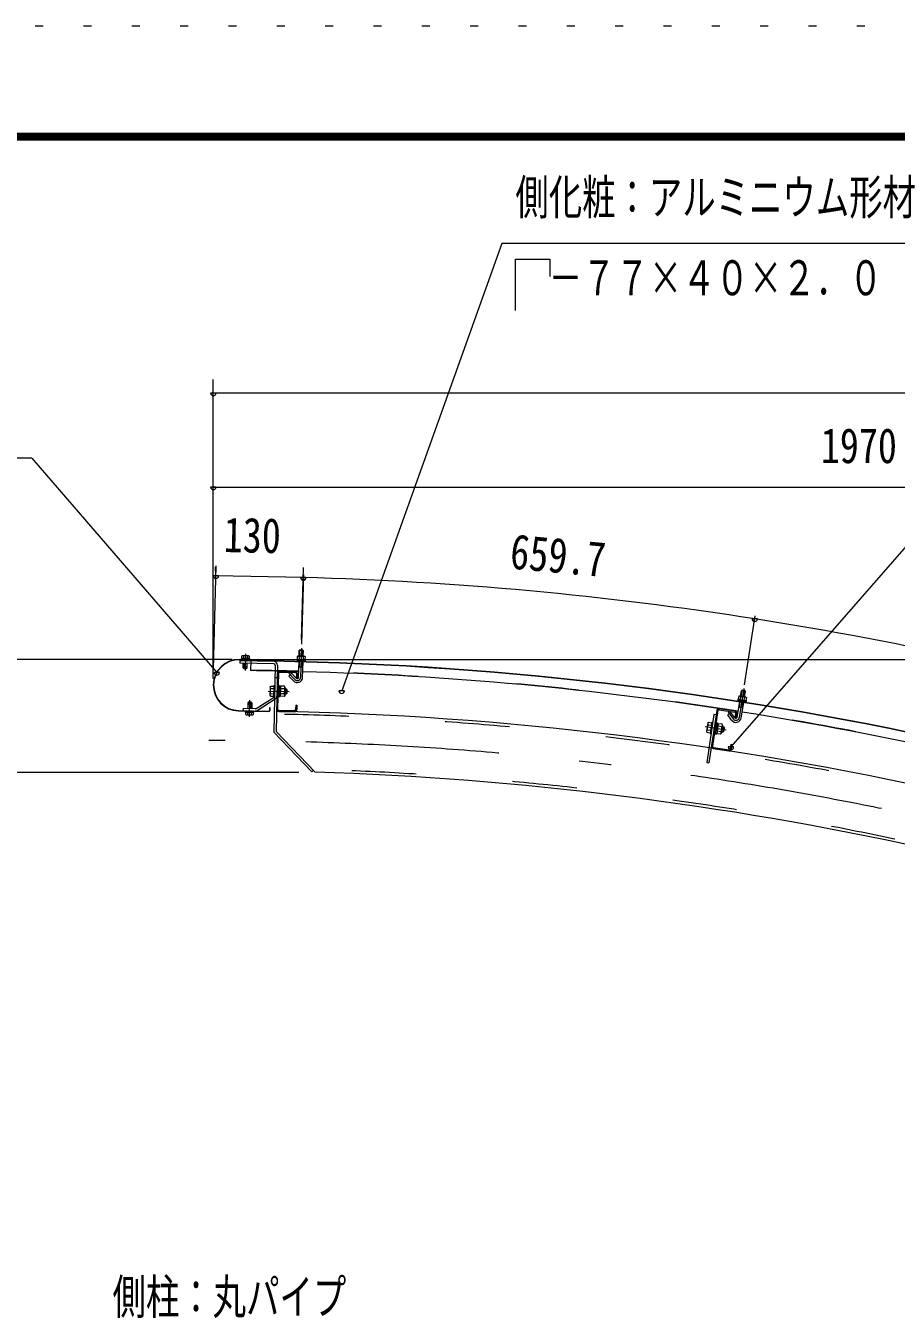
# Model space of a CAD drawing. Units: millimetres, scale not verified, with parts at other scales. Extents: x -27012 to 27023, y -10500 to 10500.
# Drawn here: x 16189 to 19430, y 5687 to 10500 of the extents above; entities that cross this region are included whole.
import ezdxf
from ezdxf.enums import TextEntityAlignment as Align

# ---------------------------------------------------------------- set-up
doc = ezdxf.new("R2010")
doc.units = ezdxf.units.MM
doc.header["$LTSCALE"] = 60
for name, pattern in [('USER2', [10, 4, -6]), ('USER3', [24, 12, -5, 2, -5]), ('USER4', [3, 0.5, -2.5])]:
    doc.linetypes.add(name, pattern=pattern)
for name, color, linetype, lineweight in [('0-6_2-02BOLD', 7, 'Continuous', 18), ('0-7_2-12HIDDEN', 3, 'USER2', 18), ('0-8_2-22CENTER', 3, 'USER3', 18), ('0-9_2-42THIN', 4, 'Continuous', 18), ('0-A_2-52DIM', 3, 'Continuous', 18), ('0-C_F-F', 5, 'Continuous', 18), ('0-D_F-E_J_ADD', 5, 'USER4', 18)]:
    doc.layers.add(name, color=color, linetype=linetype, lineweight=lineweight)
doc.styles.add('ＭＳ ゴシック', font='')
doc.styles.get('ＭＳ ゴシック').set_extended_font_data('MS Gothic')

msp = doc.modelspace()

# ---------------------------------------------------------------- linework, layer by layer
at = {"layer": '0-6_2-02BOLD'}
for p, q in [((16984.51, 8138.85), (17101.24, 8136.51)), ((17101.26, 8137.76), (16984.54, 8140.1)), ((16986.18, 8134.81), (16986.02, 8126.82)), ((17113.16, 8132.27), (16986.18, 8134.81)), ((16992.1, 8152.69), (16991.93, 8143.95)), ((16994.32, 8153.91), (16992.1, 8152.69)), ((17018.81, 8153.42), (16994.32, 8153.91)), ((16998.68, 8134.57), (16998.76, 8138.56)), ((16999.32, 8152.54), (16999.14, 8143.81)), ((17013.75, 8152.26), (17013.58, 8143.52)), ((17013.67, 8134.26), (17013.76, 8138.26)), ((17021.98, 8143.35), (17021.91, 8139.35)), ((17026.22, 8136.12), (17025.76, 8098.63)), ((17101.26, 8137.76), (17101.24, 8136.51)), ((17198.27, 8140.63), (17198.17, 8136.88)), ((17198.17, 8136.88), (17229.41, 8136.04)), ((17199.36, 8136.85), (17199.25, 8132.85)), ((17199.76, 8151.84), (17199.46, 8140.6)), ((17201.98, 8153.04), (17199.76, 8151.84)), ((17206.98, 8151.64), (17206.67, 8140.41)), ((17206.73, 8152.91), (17207.27, 8173.27)), ((17222.27, 8172.87), (17207.27, 8173.27)), ((17221.41, 8151.25), (17221.1, 8140.02)), ((17221.72, 8152.51), (17222.27, 8172.87)), ((17228.22, 8136.08), (17228.11, 8132.08)), ((17112.99, 8124.28), (16986.02, 8126.82)), ((16998.16, 8108.82), (16998.52, 8126.57)), ((17013.16, 8108.52), (16998.16, 8108.82)), ((17000.61, 8106.27), (16998.16, 8108.82)), ((17000.61, 8106.27), (17010.61, 8106.07)), ((17013.16, 8108.52), (17010.61, 8106.07)), ((17013.16, 8108.52), (17013.51, 8126.27)), ((17117.9, 8119.18), (17112.89, 7868.91)), ((17125.89, 8119.02), (17120.95, 7872.07)), ((17129.29, 8088.94), (17126.61, 7954.97)), ((17133.37, 8092.86), (17192.36, 8091.68)), ((17133.45, 8096.86), (17192.44, 8095.68)), ((17178.78, 8088.71), (17167.89, 8078.39)), ((17195.98, 8070.57), (17178.78, 8088.71)), ((17196.28, 8087.6), (17195.94, 8070.61)), ((17199.25, 8132.85), (17228.11, 8132.08)), ((17200.28, 8087.52), (17199.94, 8070.53)), ((17204.6, 8073.88), (17206.15, 8131.41)), ((17205.65, 8112.99), (17220.65, 8112.59)), ((17219.6, 8073.48), (17221.14, 8131.01)), ((17098.52, 8038.3), (17100.32, 8041.28)), ((17100.32, 8041.28), (17112.33, 8041.04)), ((17112.38, 8043.52), (17111.53, 8001.03)), ((17112.38, 8043.52), (17116.38, 8043.44)), ((17124.95, 8072.03), (17116.95, 8072.19)), ((17132.38, 8043.12), (17128.37, 8043.2)), ((17132.38, 8043.12), (17131.52, 8000.63)), ((17151.83, 8040.25), (17137.33, 8040.54)), ((17153.52, 8037.2), (17151.83, 8040.25)), ((17185.09, 8060.25), (17167.89, 8078.39)), ((17195.94, 8070.61), (17199.94, 8070.53)), ((17046.48, 7957.41), (17113.28, 8000.04)), ((17050.78, 7950.67), (17117.59, 7993.3)), ((17099.76, 8013.14), (17111.77, 8012.9)), ((17100.14, 8031.9), (17112.14, 8031.66)), ((17111.53, 8001.03), (17115.53, 8000.95)), ((17131.52, 8000.63), (17127.53, 8000.71)), ((17131.56, 8002.38), (17136.56, 8002.28)), ((17136.95, 8021.78), (17131.85, 8016.88)), ((17131.95, 8021.88), (17137.05, 8026.78)), ((17151.27, 8012.11), (17136.76, 8012.4)), ((17151.64, 8030.87), (17137.14, 8031.16)), ((17158.39, 8031.35), (17153.4, 8031.45)), ((17158.39, 8031.35), (17157.99, 8011.35)), ((17158.39, 8031.35), (17162.07, 8027.52)), ((17161.82, 8015.03), (17162.07, 8027.52)), ((18840.61, 7992.35), (18840.03, 7988.64)), ((18840.61, 7992.35), (18871.48, 7987.5)), ((18845.88, 8004.17), (18870.08, 8000.37)), ((18850.66, 8002.15), (18848.91, 7991.05)), ((18850.57, 8003.44), (18853.73, 8023.56)), ((18856.58, 8025.65), (18853.73, 8023.56)), ((18868.55, 8021.24), (18853.73, 8023.56)), ((18866.47, 8024.09), (18856.58, 8025.65)), ((18864.91, 7999.91), (18863.17, 7988.81)), ((18865.39, 8001.11), (18868.55, 8021.24)), ((18868.55, 8021.24), (18866.47, 8024.09)), ((18870.08, 8000.37), (18872.04, 7998.79)), ((18872.04, 7998.79), (18870.3, 7987.69)), ((16980.71, 7948.64), (17093.68, 7946.38)), ((16980.73, 7949.89), (17093.71, 7947.63)), ((17006.75, 7944.11), (17006.83, 7948.11)), ((17006.75, 7944.11), (17037.99, 7943.49)), ((17007.76, 7935.35), (17007.94, 7944.09)), ((17014.98, 7935.21), (17015.15, 7943.95)), ((17015.57, 7978.95), (17015.13, 7957.2)), ((17015.57, 7978.95), (17018.12, 7981.39)), ((17015.57, 7978.95), (17030.56, 7978.64)), ((17028.11, 7981.19), (17018.12, 7981.39)), ((17028.11, 7981.19), (17030.56, 7978.64)), ((17029.41, 7934.92), (17029.58, 7943.66)), ((17030.56, 7978.64), (17030.13, 7956.9)), ((17037.99, 7943.49), (17038.07, 7947.49)), ((17096.48, 7961.32), (17096.26, 7950.08)), ((17130.45, 7946.89), (17189.44, 7945.71)), ((17130.53, 7950.89), (17189.52, 7949.71)), ((17193.94, 7970.63), (17193.6, 7953.63)), ((17193.94, 7970.63), (17197.94, 7970.55)), ((17197.94, 7970.55), (17197.6, 7953.55)), ((18761.6, 7950.55), (18732.39, 7755.72)), ((18765.56, 7949.95), (18745.69, 7817.43)), ((18770.11, 7953.31), (18828.46, 7944.56)), ((18770.7, 7957.27), (18829.05, 7948.52)), ((18838.31, 7925.33), (18847.23, 7982.19)), ((18840.03, 7988.64), (18870.9, 7983.8)), ((18841.2, 7988.46), (18840.58, 7984.51)), ((18840.58, 7984.51), (18869.1, 7980.03)), ((18844.38, 7963.99), (18859.2, 7961.66)), ((18853.13, 7923.01), (18862.05, 7979.87)), ((18869.72, 7983.98), (18869.1, 7980.03)), ((18871.48, 7987.5), (18870.9, 7983.8)), ((17009.92, 7934.05), (17007.76, 7935.35)), ((18751.17, 7934.92), (18724.48, 7756.91)), ((18728.54, 7903.68), (18730.71, 7906.4)), ((18729.31, 7897.13), (18741.19, 7895.34)), ((18730.71, 7906.4), (18742.58, 7904.62)), ((18742.95, 7907.08), (18736.65, 7865.05)), ((18742.95, 7907.08), (18746.91, 7906.49)), ((18759.08, 7933.73), (18751.17, 7934.92)), ((18762.73, 7904.11), (18758.77, 7904.71)), ((18767.42, 7901.64), (18761.63, 7863.07)), ((18762.47, 7902.38), (18767.42, 7901.64)), ((18781.65, 7898.76), (18767.31, 7900.91)), ((18782.93, 7895.52), (18781.65, 7898.76)), ((18817.21, 7914.32), (18802.48, 7934.53)), ((18835.78, 7939.42), (18833.25, 7922.61)), ((17266.59, 7720.48), (17120.95, 7872.07)), ((18726.53, 7878.57), (18738.41, 7876.79)), ((18736.65, 7865.05), (18740.6, 7864.46)), ((18756.69, 7863.82), (18761.63, 7863.07)), ((18764.52, 7882.36), (18758.84, 7878.15)), ((18759.58, 7883.1), (18765.27, 7887.3)), ((18777.48, 7870.93), (18763.13, 7873.08)), ((18780.26, 7889.48), (18765.92, 7891.64)), ((18784.05, 7869.32), (18779.11, 7870.06)), ((18787.02, 7889.09), (18782.08, 7889.84)), ((18787.02, 7889.09), (18784.05, 7869.32)), ((18788.32, 7872.47), (18784.05, 7869.32)), ((18787.02, 7889.09), (18790.17, 7884.83)), ((18788.32, 7872.47), (18790.17, 7884.83)), ((18748.46, 7808.93), (18806.8, 7800.18)), ((18749.05, 7812.89), (18807.4, 7804.13)), ((18814.46, 7824.31), (18811.94, 7807.5)), ((18814.46, 7824.31), (18818.42, 7823.72)), ((18818.42, 7823.72), (18815.9, 7806.9)), ((18724.48, 7756.91), (18732.39, 7755.72))]:
    msp.add_line(p, q, dxfattribs=at)
for points in [[(17021.98, 8143.35), (16990.74, 8143.98), (16990.66, 8139.98)], [(17018.81, 8153.42), (17020.97, 8152.11), (17020.79, 8143.38)], [(17198.27, 8140.63), (17229.51, 8139.79), (17229.41, 8136.04)], [(17201.98, 8153.04), (17226.47, 8152.38), (17228.61, 8151.06), (17228.32, 8139.82)], [(17222.27, 8172.87), (17219.83, 8175.44), (17209.84, 8175.71), (17207.27, 8173.27)], [(17098.52, 8038.3), (17097.89, 8006.81), (17099.57, 8003.76), (17111.58, 8003.52)], [(17132.34, 8041.37), (17137.34, 8041.27), (17136.56, 8002.28)], [(17153.52, 8037.2), (17152.88, 8005.71), (17151.08, 8002.72), (17136.58, 8003.02)], [(17161.82, 8015.03), (17157.99, 8011.35), (17153, 8011.45)], [(18845.88, 8004.17), (18843.52, 8003.27), (18841.78, 7992.16)], [(17043.69, 7956.63), (16997.64, 7957.55), (16997.48, 7949.55)], [(17009.92, 7934.05), (17034.41, 7933.56), (17036.62, 7934.78), (17036.8, 7943.51)], [(17096.48, 7961.32), (17097.73, 7961.3), (17097.51, 7950.05)], [(18829.33, 7923.16), (18814.6, 7943.36), (18802.48, 7934.53)], [(18728.54, 7903.68), (18723.87, 7872.53), (18725.14, 7869.29), (18737.02, 7867.51)], [(18762.73, 7904.11), (18756.43, 7862.08), (18752.47, 7862.68)], [(18782.93, 7895.52), (18778.26, 7864.37), (18776.09, 7861.65), (18761.74, 7863.8)], [(18831.82, 7940.02), (18829.3, 7923.2), (18833.25, 7922.61)], [(17259.52, 7727.84), (17253.75, 7722.3), (17112.89, 7868.91)]]:
    msp.add_lwpolyline(points, dxfattribs=at)
for centre, radius, start, end in [((16982.62, 8044.37), 95.75, 88.854, 268.854), ((16982.62, 8044.37), 94.5, 88.854, 268.854), ((16995.62, 8148.09), 5.79, 50.30775, 88.854), ((17006.14, 8132.39), 21.27, 69.02267, 108.68311), ((17017.27, 8147.65), 5.79, 88.854, 127.38544), ((16870.22, -4661.8), 12797.62, 65.66528, 89.30167), ((16870.22, -4661.8), 12798.88, 65.66528, 89.30167), ((17203.25, 8147.21), 5.79, 49.93085, 88.46228), ((17213.65, 8131.44), 21.27, 68.63316, 108.29361), ((17224.89, 8146.63), 5.79, 88.46228, 127.00851), ((16870.22, -4661.8), 12761.37, 88.49597, 89.30167), ((17112.89, 8119.28), 5, 358.854, 88.854), ((17112.89, 8119.28), 13, 358.854, 88.854), ((17133.29, 8088.86), 8, 88.854, 178.854), ((17133.29, 8088.86), 4, 88.854, 178.854), ((17192.28, 8087.68), 4, 358.854, 88.854), ((17192.28, 8087.68), 8, 358.854, 88.854), ((16870.22, -4661.8), 12761.37, 81.1133, 88.42862), ((17199.6, 8074.01), 20, 223.46228, 358.48836), ((17199.6, 8074.01), 5, 223.46228, 358.51442), ((17105.12, 8008.34), 7.19, 138.12717, 178.854), ((17124.35, 8022.03), 26.15, 157.82858, 199.87939), ((17105.68, 8036.48), 7.19, 178.854, 219.58083), ((17110.59, 8004.26), 5, 302.54407, 358.854), ((17110.59, 8004.26), 13, 302.54407, 358.854), ((17127.05, 8021.98), 26.15, 337.82858, 19.87941), ((17145.73, 8007.52), 7.19, 358.854, 39.58083), ((17146.29, 8035.67), 7.19, 318.12717, 358.854), ((18846.39, 7998.23), 5.79, 42.54817, 81.07961), ((18854.68, 7981.26), 21.27, 61.25049, 100.91093), ((18867.78, 7994.88), 5.79, 81.07961, 119.62584), ((17043.79, 7961.63), 13, 268.854, 302.54407), ((17043.79, 7961.63), 5, 268.854, 302.54407), ((17093.76, 7950.13), 3.75, 268.854, 358.854), ((17093.76, 7950.13), 2.5, 268.854, 358.854), ((16870.22, -4661.8), 12611.38, 65.80466, 88.854), ((17130.61, 7954.89), 8, 178.854, 268.854), ((17130.61, 7954.89), 4, 178.854, 268.854), ((17189.6, 7953.71), 8, 268.854, 358.854), ((17189.6, 7953.71), 4, 268.854, 358.854), ((18769.52, 7949.36), 8, 81.47133, 171.47133), ((18769.52, 7949.36), 4, 81.47133, 171.47133), ((18827.86, 7940.61), 4, 351.47133, 81.47133), ((18827.86, 7940.61), 8, 351.47133, 81.47133), ((16870.22, -4661.8), 12761.37, 73.73062, 81.04594), ((17011.46, 7939.81), 5.79, 268.854, 307.38544), ((17022.59, 7955.08), 21.27, 249.02267, 288.68311), ((17033.1, 7939.38), 5.79, 230.30775, 268.854), ((18752.06, 7884.23), 26.15, 150.44592, 192.49673), ((18735.4, 7900.96), 7.19, 171.47133, 212.19815), ((18775.57, 7894.93), 7.19, 310.74449, 351.47133), ((18833.37, 7926.1), 20, 216.07961, 351.10568), ((18833.37, 7926.1), 5, 216.07961, 351.13176), ((18731.23, 7873.12), 7.19, 130.74449, 171.47133), ((18754.74, 7883.83), 26.15, 330.44592, 12.49673), ((18771.4, 7867.1), 7.19, 351.47133, 32.19815), ((18749.64, 7816.84), 8, 171.47133, 261.47133), ((18749.64, 7816.84), 4, 171.47133, 261.47133), ((18807.99, 7808.09), 8, 261.47133, 351.47133), ((18807.99, 7808.09), 4, 261.47133, 351.47133), ((16870.22, -4661.8), 12388.63, 67.05199, 88.16655)]:
    msp.add_arc(centre, radius, start, end, dxfattribs=at)
at = {"layer": '0-7_2-12HIDDEN'}
for radius, start, end in [(12762.62, 88.49596, 89.30167), (12762.62, 81.1133, 88.42862), (12762.62, 73.73062, 81.04594), (12600.87, 65.80389, 88.854), (12399.12, 67.01985, 88.21622)]:
    msp.add_arc((16870.22, -4661.8), radius, start, end, dxfattribs=at)
at = {"layer": '0-8_2-22CENTER'}
for p, q in [((17215.02, 8182.45), (17212.1, 8073.67)), ((17006.71, 8161.16), (17005.46, 8098.67)), ((17168.18, 8089), (17190.53, 8065.41)), ((17090.71, 8022.7), (17169.44, 8021.13)), ((18862.59, 8031.66), (18845.72, 7924.16)), ((17022.02, 7926.31), (17023.27, 7988.79)), ((18804.13, 7945.01), (18823.27, 7918.74)), ((18796.67, 7877.54), (18718.78, 7889.22))]:
    msp.add_line(p, q, dxfattribs=at)
for centre, radius, start, end in [((17199.6, 8074.01), 12.5, 223.4623, 358.4623), ((18833.37, 7926.1), 12.5, 216.07962, 351.07962), ((16870.22, -4661.8), 12500, 65.24121, 90)]:
    msp.add_arc(centre, radius, start, end, dxfattribs=at)
at = {"layer": '0-9_2-42THIN'}
for p, q in [((17000.76, 8138.52), (17000.68, 8134.52)), ((17011.76, 8138.3), (17011.67, 8134.3)), ((17208.72, 8152.85), (17209.33, 8175.22)), ((17219.72, 8152.56), (17220.32, 8174.92)), ((17000.52, 8126.53), (17000.12, 8106.78)), ((17011.52, 8126.3), (17011.12, 8106.56)), ((17218.65, 8112.64), (17219.14, 8131.07)), ((17220.56, 8109.12), (17218.65, 8112.64)), ((17153.05, 8013.95), (17160.55, 8013.8)), ((17153.35, 8028.95), (17160.85, 8028.8)), ((18852.55, 8003.13), (18856.02, 8025.23)), ((18863.41, 8001.42), (18866.88, 8023.52)), ((17017.13, 7957.16), (17017.61, 7980.91)), ((17028.13, 7956.94), (17028.61, 7980.68)), ((18857.22, 7961.97), (18860.08, 7980.18)), ((18858.66, 7958.24), (18857.22, 7961.97)), ((18779.48, 7872.53), (18786.9, 7871.42)), ((18781.71, 7887.36), (18789.12, 7886.25))]:
    msp.add_line(p, q, dxfattribs=at)
for points in [[(17205.56, 8109.53), (17207.65, 8112.94), (17208.15, 8131.36)], [(18843.84, 7960.56), (18846.35, 7963.68), (18849.21, 7981.89)]]:
    msp.add_lwpolyline(points, dxfattribs=at)
at = {"layer": '0-A_2-52DIM'}
for p, q in [((17961.87, 9689.93), (17365.04, 8023.4)), ((19811.87, 9689.93), (17961.87, 9689.93)), ((20449.21, 9689.93), (18814.58, 7814.39)), ((18011.87, 9631.38), (18140.66, 9631.38)), ((18011.87, 9439.93), (18011.87, 9631.38)), ((18140.66, 9631.38), (18140.66, 9566.98)), ((16886.87, 8069.37), (16886.87, 9182.46)), ((16896.87, 9132.46), (16876.87, 9132.46)), ((22336.87, 9132.46), (16886.87, 9132.46)), ((16211.87, 8889.93), (13611.87, 8889.93)), ((16211.87, 8889.93), (16900, 8092.25)), ((16896.87, 8782.47), (16876.87, 8782.47)), ((16886.87, 8782.47), (22336.87, 8782.47)), ((16888.06, 8104.68), (16897.45, 8489.38)), ((16896.7, 8451.89), (16895.66, 8484.95)), ((17215.76, 8214.19), (17222.83, 8482.87)), ((16906.7, 8451.89), (16886.7, 8451.89)), ((17222.08, 8445.38), (16896.7, 8451.89)), ((17232.08, 8445.38), (17212.08, 8445.38)), ((17222.4, 8457.15), (17215.41, 8197.1)), ((18864.86, 8046.14), (18905.21, 8303.15)), ((18913.38, 8291.51), (18893.38, 8291.51)), ((16957.62, 8139.93), (15386.87, 8139.93)), ((17007.62, 8140.12), (21187.22, 8140.12)), ((16910, 8092.25), (16890, 8092.25)), ((17375.04, 8023.4), (17355.04, 8023.4)), ((18824.58, 7814.39), (18804.58, 7814.39)), ((17205.24, 7719.93), (15736.87, 7719.93))]:
    msp.add_line(p, q, dxfattribs=at)
for centre, radius, start, end in [((16886.87, 9132.46), 10, 180, 0), ((16886.87, 8782.47), 10, 180, 0), ((16896.7, 8451.89), 10, 180, 0), ((17222.08, 8445.38), 10, 180, 0), ((16870.21, -4661.88), 13111.98, 81.07959, 88.46222), ((18903.38, 8291.51), 10, 180, 0), ((16870.2, -4661.88), 13111.99, 73.69698, 81.07959), ((16900, 8092.25), 10, 180, 0), ((17365.04, 8023.4), 10, 180, 0), ((18814.58, 7814.39), 10, 180, 0)]:
    msp.add_arc(centre, radius, start, end, dxfattribs=at)
at = {"layer": '0-C_F-F'}
for p, q in [((-2176.72, 10100), (26523.28, 10100)), ((-2174.22, 10097.5), (26520.78, 10097.5)), ((-2171.72, 10095), (26518.28, 10095)), ((-2169.22, 10092.5), (26515.78, 10092.5)), ((-2166.72, 10090), (26513.28, 10090)), ((-2164.22, 10087.5), (26510.78, 10087.5)), ((-2161.72, 10085), (26508.28, 10085)), ((-2159.22, 10082.5), (26505.78, 10082.5)), ((-2156.72, 10080), (26503.28, 10080)), ((-2154.22, 10077.5), (26500.78, 10077.5)), ((-2151.72, 10075), (26498.28, 10075))]:
    msp.add_line(p, q, dxfattribs=at)
at = {"layer": '0-D_F-E_J_ADD'}
msp.add_line((-2676.72, 10500), (27023.28, 10500), dxfattribs=at)

# ---------------------------------------------------------------- texts
at = {"layer": '0-A_2-52DIM', "color": 7, "style": 'ＭＳ ゴシック'}
for s, width, p in [('側化粧：アルミニウム形材', 0.7, (18011.87, 9757.7)), ('\u3000－７７×４０×２．０', 0.7, (18011.87, 9457.7)), ('1970', 0.8, (19149.18, 8832.46)), ('側柱：丸パイプ', 0.7, (16511.87, 5662.69))]:
    msp.add_text(s, height=130.2, dxfattribs=dict(at, width=width)).set_placement(p, align=Align.BOTTOM_LEFT)
at = {"layer": '0-A_2-52DIM', "color": 7, "style": 'ＭＳ ゴシック', "width": 0.8}
for s, rotation, p in [('130', 358.854, (16924, 8501.35)), ('659.7', 354.771, (17984.74, 8440.55))]:
    msp.add_text(s, height=130.2, rotation=rotation, dxfattribs=at).set_placement(p, align=Align.BOTTOM_LEFT)

doc.saveas('drawing.dxf')
